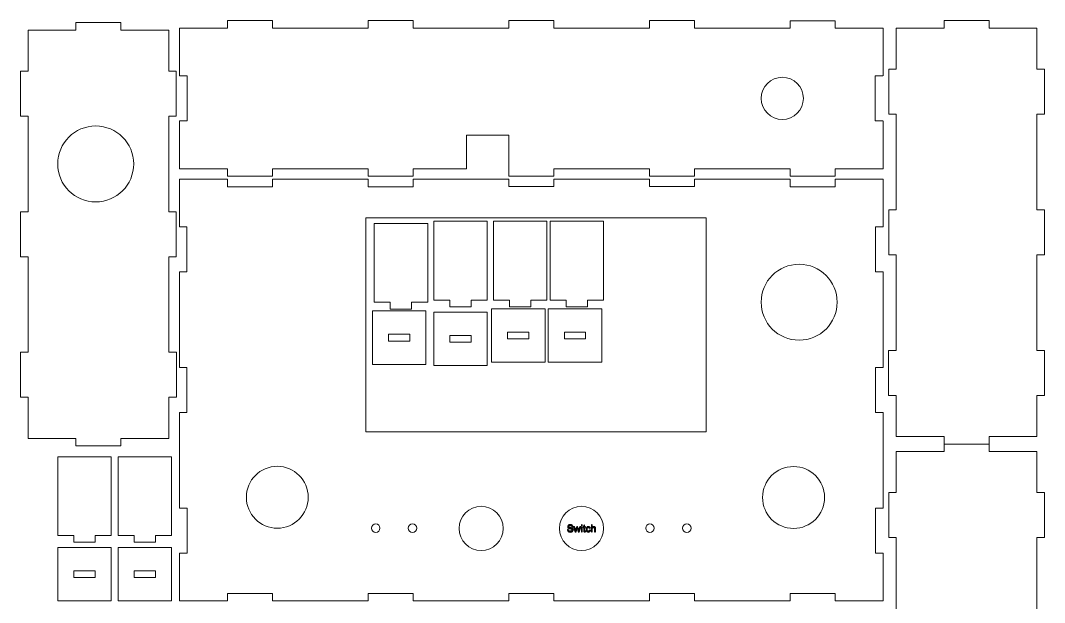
# Model space of a CAD drawing. Header units: millimetres. Extents: x -187 to 177, y 73 to 487.
# Drawn here: x -186.5 to 177.4, y 280.4 to 487.4 of the extents above; entities that cross this region are included whole.
import ezdxf

# ---------------------------------------------------------------- set-up
doc = ezdxf.new("R2010")
doc.units = ezdxf.units.MM
doc.header["$MEASUREMENT"] = 0
doc.layers.add('Layer 1', color=7, linetype='Continuous')

msp = doc.modelspace()

# ---------------------------------------------------------------- linework, layer by layer
at = {"layer": 'Layer 1', "color": 250, "lineweight": 18}
for points in [[(-63.8438, 341.1728), (57.1562, 341.1728), (57.1562, 417.1728), (-63.8438, 417.1728), (-63.8438, 341.1728)], [(-61.4601, 365.1042), (-42.4601, 365.1042), (-42.4601, 384.1042), (-61.4601, 384.1042), (-61.4601, 365.1042)], [(-39.6523, 364.7042), (-20.6523, 364.7042), (-20.6523, 383.7042), (-39.6523, 383.7042), (-39.6523, 364.7042)], [(-19.1102, 365.9042), (-0.1102, 365.9042), (-0.1102, 384.9042), (-19.1102, 384.9042), (-19.1102, 365.9042)], [(1.0471, 365.9042), (20.0471, 365.9042), (20.0471, 384.9042), (1.0471, 384.9042), (1.0471, 365.9042)], [(-55.7437, 373.4042), (-48.1767, 373.4042), (-48.1767, 375.8042), (-55.7437, 375.8042), (-55.7437, 373.4042)], [(-33.9359, 373.0042), (-26.3689, 373.0042), (-26.3689, 375.4042), (-33.9359, 375.4042), (-33.9359, 373.0042)], [(-13.3938, 374.2042), (-5.8268, 374.2042), (-5.8268, 376.6042), (-13.3938, 376.6042), (-13.3938, 374.2042)], [(6.7635, 374.2042), (14.3305, 374.2042), (14.3305, 376.6042), (6.7635, 376.6042), (6.7635, 374.2042)], [(-173.3013, 280.9954), (-154.3013, 280.9954), (-154.3013, 299.9954), (-173.3013, 299.9954), (-173.3013, 280.9954)], [(-151.8173, 280.9954), (-132.8173, 280.9954), (-132.8173, 299.9954), (-151.8173, 299.9954), (-151.8173, 280.9954)], [(-167.5849, 289.2954), (-160.0179, 289.2954), (-160.0179, 291.6954), (-167.5849, 291.6954), (-167.5849, 289.2954)], [(-146.1009, 289.2954), (-138.5339, 289.2954), (-138.5339, 291.6954), (-146.1009, 291.6954), (-146.1009, 289.2954)]]:
    msp.add_lwpolyline(points, close=True, dxfattribs=at)
for centre, major_axis, ratio in [((84.2084, 459.7054), (0, 7.5), 1), ((-159.8013, 436.3956), (0, 13.5), 1), ((90.2084, 387.2273), (0, 13.5), 1), ((-95.2603, 317.874), (11, 0), 0.99999091), ((88.2183, 317.7891), (11, 0), 0.99999091), ((-22.7992, 306.8053), (0, 7.85), 1), ((12.851, 306.8053), (0, 7.85), 1), ((-60.2688, 306.874), (0, 1.5), 1), ((-47.2196, 306.874), (0, 1.5), 1), ((37.1934, 306.8745), (0, 1.5), 1), ((50.3007, 306.8745), (0, 1.5), 1)]:
    msp.add_ellipse(centre, major_axis=major_axis, ratio=ratio, dxfattribs=at)
for points, knots in [([(-150.8349, 484.0054), (-150.8349, 484.0054), (-150.8349, 486.7054), (-150.8349, 486.7054), (-150.8349, 486.7054), (-150.8349, 486.7054), (-166.8349, 486.7054), (-166.8349, 486.7054), (-166.8349, 486.7054), (-166.8349, 486.7054), (-166.8349, 484.0054), (-166.8349, 484.0054)], [0, 0, 0, 0, 0.25, 0.25, 0.25, 0.25, 0.5, 0.5, 0.5, 0.5, 1, 1, 1, 1]), ([(-112.9894, 484.7054), (-112.9894, 484.7054), (-129.984, 484.7054), (-129.984, 484.7054), (-129.984, 484.7054), (-129.984, 484.7054), (-129.984, 467.7054), (-129.984, 467.7054)], [0, 0, 0, 0, 0.33333333, 0.33333333, 0.33333333, 0.33333333, 1, 1, 1, 1]), ([(-112.9894, 484.7054), (-112.9894, 484.7054), (-112.9894, 487.4054), (-112.9894, 487.4054), (-112.9894, 487.4054), (-112.9894, 487.4054), (-96.9894, 487.4054), (-96.9894, 487.4054), (-96.9894, 487.4054), (-96.9894, 487.4054), (-96.9894, 484.7054), (-96.9894, 484.7054)], [0, 0, 0, 0, 0.25, 0.25, 0.25, 0.25, 0.5, 0.5, 0.5, 0.5, 1, 1, 1, 1]), ([(-62.9867, 484.7054), (-62.9867, 484.7054), (-62.9867, 487.4054), (-62.9867, 487.4054), (-62.9867, 487.4054), (-62.9867, 487.4054), (-46.9867, 487.4054), (-46.9867, 487.4054), (-46.9867, 487.4054), (-46.9867, 487.4054), (-46.9867, 484.7054), (-46.9867, 484.7054)], [0, 0, 0, 0, 0.25, 0.25, 0.25, 0.25, 0.5, 0.5, 0.5, 0.5, 1, 1, 1, 1]), ([(-12.984, 484.7054), (-12.984, 484.7054), (-12.984, 487.3376), (-12.984, 487.3376), (-12.984, 487.3376), (-12.984, 487.3376), (3.016, 487.3376), (3.016, 487.3376), (3.016, 487.3376), (3.016, 487.3376), (3.016, 484.7054), (3.016, 484.7054)], [0, 0, 0, 0, 0.25, 0.25, 0.25, 0.25, 0.5, 0.5, 0.5, 0.5, 1, 1, 1, 1]), ([(37.0187, 484.7054), (37.0187, 484.7054), (37.0187, 487.3707), (37.0187, 487.3707), (37.0187, 487.3707), (37.0187, 487.3707), (53.0187, 487.3707), (53.0187, 487.3707), (53.0187, 487.3707), (53.0187, 487.3707), (53.0187, 484.7054), (53.0187, 484.7054)], [0, 0, 0, 0, 0.25, 0.25, 0.25, 0.25, 0.5, 0.5, 0.5, 0.5, 1, 1, 1, 1]), ([(87.0322, 484.7054), (87.0322, 484.7054), (87.0322, 487.3054), (87.0322, 487.3054), (87.0322, 487.3054), (87.0322, 487.3054), (103.0322, 487.3054), (103.0322, 487.3054), (103.0322, 487.3054), (103.0322, 487.3054), (103.0322, 484.7054), (103.0322, 484.7054)], [0, 0, 0, 0, 0.25, 0.25, 0.25, 0.25, 0.5, 0.5, 0.5, 0.5, 1, 1, 1, 1]), ([(120.016, 467.7053), (120.016, 467.7053), (120.016, 484.7054), (120.016, 484.7054), (120.016, 484.7054), (120.016, 484.7054), (103.0322, 484.7054), (103.0322, 484.7054)], [0, 0, 0, 0, 0.33333333, 0.33333333, 0.33333333, 0.33333333, 1, 1, 1, 1]), ([(124.716, 470.1078), (124.716, 470.1078), (124.716, 484.7054), (124.716, 484.7054), (124.716, 484.7054), (124.716, 484.7054), (141.716, 484.7054), (141.716, 484.7054)], [0, 0, 0, 0, 0.33333333, 0.33333333, 0.33333333, 0.33333333, 1, 1, 1, 1]), ([(157.716, 484.7054), (157.716, 484.7054), (157.716, 487.4054), (157.716, 487.4054), (157.716, 487.4054), (157.716, 487.4054), (141.716, 487.4054), (141.716, 487.4054), (141.716, 487.4054), (141.716, 487.4054), (141.716, 484.7054), (141.716, 484.7054)], [0, 0, 0, 0, 0.25, 0.25, 0.25, 0.25, 0.5, 0.5, 0.5, 0.5, 1, 1, 1, 1]), ([(157.716, 484.7054), (157.716, 484.7054), (174.716, 484.7054), (174.716, 484.7054), (174.716, 484.7054), (174.716, 484.7054), (174.716, 470.1078), (174.716, 470.1078)], [0, 0, 0, 0, 0.33333333, 0.33333333, 0.33333333, 0.33333333, 1, 1, 1, 1]), ([(-183.8349, 469.4078), (-183.8349, 469.4078), (-183.8349, 484.0054), (-183.8349, 484.0054), (-183.8349, 484.0054), (-183.8349, 484.0054), (-166.8349, 484.0054), (-166.8349, 484.0054)], [0, 0, 0, 0, 0.33333333, 0.33333333, 0.33333333, 0.33333333, 1, 1, 1, 1]), ([(-150.8349, 484.0054), (-150.8349, 484.0054), (-133.8349, 484.0054), (-133.8349, 484.0054), (-133.8349, 484.0054), (-133.8349, 484.0054), (-133.8349, 469.4078), (-133.8349, 469.4078)], [0, 0, 0, 0, 0.33333333, 0.33333333, 0.33333333, 0.33333333, 1, 1, 1, 1]), ([(124.716, 470.1078), (124.716, 470.1078), (122.0813, 470.1078), (122.0813, 470.1078), (122.0813, 470.1078), (122.0813, 470.1078), (122.0813, 454.1078), (122.0813, 454.1078), (122.0813, 454.1078), (122.0813, 454.1078), (124.716, 454.1078), (124.716, 454.1078)], [0, 0, 0, 0, 0.25, 0.25, 0.25, 0.25, 0.5, 0.5, 0.5, 0.5, 1, 1, 1, 1]), ([(174.716, 470.1078), (174.716, 470.1078), (177.3507, 470.1078), (177.3507, 470.1078), (177.3507, 470.1078), (177.3507, 470.1078), (177.3507, 454.1078), (177.3507, 454.1078), (177.3507, 454.1078), (177.3507, 454.1078), (174.716, 454.1078), (174.716, 454.1078)], [0, 0, 0, 0, 0.25, 0.25, 0.25, 0.25, 0.5, 0.5, 0.5, 0.5, 1, 1, 1, 1]), ([(-183.8349, 469.4078), (-183.8349, 469.4078), (-186.4696, 469.4078), (-186.4696, 469.4078), (-186.4696, 469.4078), (-186.4696, 469.4078), (-186.4696, 453.4078), (-186.4696, 453.4078), (-186.4696, 453.4078), (-186.4696, 453.4078), (-183.8349, 453.4078), (-183.8349, 453.4078)], [0, 0, 0, 0, 0.25, 0.25, 0.25, 0.25, 0.5, 0.5, 0.5, 0.5, 1, 1, 1, 1]), ([(-133.8349, 469.4078), (-133.8349, 469.4078), (-131.2002, 469.4078), (-131.2002, 469.4078), (-131.2002, 469.4078), (-131.2002, 469.4078), (-131.2002, 453.4078), (-131.2002, 453.4078), (-131.2002, 453.4078), (-131.2002, 453.4078), (-133.8349, 453.4078), (-133.8349, 453.4078)], [0, 0, 0, 0, 0.25, 0.25, 0.25, 0.25, 0.5, 0.5, 0.5, 0.5, 1, 1, 1, 1]), ([(-130.0349, 451.7415), (-130.0349, 451.7415), (-127.3349, 451.7415), (-127.3349, 451.7415), (-127.3349, 451.7415), (-127.3349, 451.7415), (-127.3349, 467.7415), (-127.3349, 467.7415), (-127.3349, 467.7415), (-127.3349, 467.7415), (-130.0349, 467.7415), (-130.0349, 467.7415)], [0, 0, 0, 0, 0.25, 0.25, 0.25, 0.25, 0.5, 0.5, 0.5, 0.5, 1, 1, 1, 1]), ([(119.9045, 467.7053), (119.9045, 467.7053), (117.2045, 467.7053), (117.2045, 467.7053), (117.2045, 467.7053), (117.2045, 467.7053), (117.2045, 451.7053), (117.2045, 451.7053), (117.2045, 451.7053), (117.2045, 451.7053), (119.9045, 451.7053), (119.9045, 451.7053)], [0, 0, 0, 0, 0.25, 0.25, 0.25, 0.25, 0.5, 0.5, 0.5, 0.5, 1, 1, 1, 1]), ([(-129.984, 451.7054), (-129.984, 451.7054), (-129.984, 434.7054), (-129.984, 434.7054), (-129.984, 434.7054), (-129.984, 434.7054), (-112.9894, 434.7054), (-112.9894, 434.7054)], [0, 0, 0, 0, 0.33333333, 0.33333333, 0.33333333, 0.33333333, 1, 1, 1, 1]), ([(103.0322, 434.7054), (103.0322, 434.7054), (120.016, 434.7054), (120.016, 434.7054), (120.016, 434.7054), (120.016, 434.7054), (120.016, 451.7053), (120.016, 451.7053)], [0, 0, 0, 0, 0.33333333, 0.33333333, 0.33333333, 0.33333333, 1, 1, 1, 1]), ([(-27.9774, 434.7054), (-27.9774, 434.7054), (-27.9774, 446.6506), (-27.9774, 446.6506), (-27.9774, 446.6506), (-27.9774, 446.6506), (-12.9774, 446.6506), (-12.9774, 446.6506), (-12.9774, 446.6506), (-12.9774, 446.6506), (-12.984, 434.6506), (-12.984, 434.6506)], [0, 0, 0, 0, 0.25, 0.25, 0.25, 0.25, 0.5, 0.5, 0.5, 0.5, 1, 1, 1, 1]), ([(-96.9894, 434.7054), (-96.9894, 434.7054), (-96.9894, 432.0054), (-96.9894, 432.0054), (-96.9894, 432.0054), (-96.9894, 432.0054), (-112.9894, 432.0054), (-112.9894, 432.0054), (-112.9894, 432.0054), (-112.9894, 432.0054), (-112.9894, 434.7054), (-112.9894, 434.7054)], [0, 0, 0, 0, 0.25, 0.25, 0.25, 0.25, 0.5, 0.5, 0.5, 0.5, 1, 1, 1, 1]), ([(-46.9867, 434.7054), (-46.9867, 434.7054), (-46.9867, 432.0054), (-46.9867, 432.0054), (-46.9867, 432.0054), (-46.9867, 432.0054), (-62.9867, 432.0054), (-62.9867, 432.0054), (-62.9867, 432.0054), (-62.9867, 432.0054), (-62.9867, 434.7054), (-62.9867, 434.7054)], [0, 0, 0, 0, 0.25, 0.25, 0.25, 0.25, 0.5, 0.5, 0.5, 0.5, 1, 1, 1, 1]), ([(3.016, 434.7054), (3.016, 434.7054), (3.016, 432.0707), (3.016, 432.0707), (3.016, 432.0707), (3.016, 432.0707), (-12.984, 432.0707), (-12.984, 432.0707), (-12.984, 432.0707), (-12.984, 432.0707), (-12.984, 434.7054), (-12.984, 434.7054)], [0, 0, 0, 0, 0.25, 0.25, 0.25, 0.25, 0.5, 0.5, 0.5, 0.5, 1, 1, 1, 1]), ([(53.0187, 434.7054), (53.0187, 434.7054), (53.0187, 432.0707), (53.0187, 432.0707), (53.0187, 432.0707), (53.0187, 432.0707), (37.0187, 432.0707), (37.0187, 432.0707), (37.0187, 432.0707), (37.0187, 432.0707), (37.0187, 434.7054), (37.0187, 434.7054)], [0, 0, 0, 0, 0.25, 0.25, 0.25, 0.25, 0.5, 0.5, 0.5, 0.5, 1, 1, 1, 1]), ([(103.0322, 434.7054), (103.0322, 434.7054), (103.0322, 432.0054), (103.0322, 432.0054), (103.0322, 432.0054), (103.0322, 432.0054), (87.0322, 432.0054), (87.0322, 432.0054), (87.0322, 432.0054), (87.0322, 432.0054), (87.0322, 434.7054), (87.0322, 434.7054)], [0, 0, 0, 0, 0.25, 0.25, 0.25, 0.25, 0.5, 0.5, 0.5, 0.5, 1, 1, 1, 1]), ([(-129.984, 413.9981), (-129.984, 413.9981), (-129.984, 430.9954), (-129.984, 430.9954), (-129.984, 430.9954), (-129.984, 430.9954), (-112.9894, 430.9954), (-112.9894, 430.9954)], [0, 0, 0, 0, 0.33333333, 0.33333333, 0.33333333, 0.33333333, 1, 1, 1, 1]), ([(-96.9894, 430.9954), (-96.9894, 430.9954), (-96.9894, 428.2954), (-96.9894, 428.2954), (-96.9894, 428.2954), (-96.9894, 428.2954), (-112.9894, 428.2954), (-112.9894, 428.2954), (-112.9894, 428.2954), (-112.9894, 428.2954), (-112.9894, 430.9954), (-112.9894, 430.9954)], [0, 0, 0, 0, 0.25, 0.25, 0.25, 0.25, 0.5, 0.5, 0.5, 0.5, 1, 1, 1, 1]), ([(-46.9867, 430.9954), (-46.9867, 430.9954), (-46.9867, 428.2954), (-46.9867, 428.2954), (-46.9867, 428.2954), (-46.9867, 428.2954), (-62.9867, 428.2954), (-62.9867, 428.2954), (-62.9867, 428.2954), (-62.9867, 428.2954), (-62.9867, 430.9954), (-62.9867, 430.9954)], [0, 0, 0, 0, 0.25, 0.25, 0.25, 0.25, 0.5, 0.5, 0.5, 0.5, 1, 1, 1, 1]), ([(3.016, 430.9954), (3.016, 430.9954), (3.016, 428.3607), (3.016, 428.3607), (3.016, 428.3607), (3.016, 428.3607), (-12.984, 428.3607), (-12.984, 428.3607), (-12.984, 428.3607), (-12.984, 428.3607), (-12.984, 430.9954), (-12.984, 430.9954)], [0, 0, 0, 0, 0.25, 0.25, 0.25, 0.25, 0.5, 0.5, 0.5, 0.5, 1, 1, 1, 1]), ([(53.0187, 430.9954), (53.0187, 430.9954), (53.0187, 428.3607), (53.0187, 428.3607), (53.0187, 428.3607), (53.0187, 428.3607), (37.0187, 428.3607), (37.0187, 428.3607), (37.0187, 428.3607), (37.0187, 428.3607), (37.0187, 430.9954), (37.0187, 430.9954)], [0, 0, 0, 0, 0.25, 0.25, 0.25, 0.25, 0.5, 0.5, 0.5, 0.5, 1, 1, 1, 1]), ([(103.0322, 430.9954), (103.0322, 430.9954), (103.0322, 428.2954), (103.0322, 428.2954), (103.0322, 428.2954), (103.0322, 428.2954), (87.0322, 428.2954), (87.0322, 428.2954), (87.0322, 428.2954), (87.0322, 428.2954), (87.0322, 430.9954), (87.0322, 430.9954)], [0, 0, 0, 0, 0.25, 0.25, 0.25, 0.25, 0.5, 0.5, 0.5, 0.5, 1, 1, 1, 1]), ([(103.0268, 430.9954), (103.0268, 430.9954), (120.016, 430.9954), (120.016, 430.9954), (120.016, 430.9954), (120.016, 430.9954), (120.016, 413.9981), (120.016, 413.9981)], [0, 0, 0, 0, 0.33333333, 0.33333333, 0.33333333, 0.33333333, 1, 1, 1, 1]), ([(-183.8349, 419.4051), (-183.8349, 419.4051), (-186.4696, 419.4051), (-186.4696, 419.4051), (-186.4696, 419.4051), (-186.4696, 419.4051), (-186.4696, 403.4051), (-186.4696, 403.4051), (-186.4696, 403.4051), (-186.4696, 403.4051), (-183.8349, 403.4051), (-183.8349, 403.4051)], [0, 0, 0, 0, 0.25, 0.25, 0.25, 0.25, 0.5, 0.5, 0.5, 0.5, 1, 1, 1, 1]), ([(-133.8349, 419.4051), (-133.8349, 419.4051), (-131.2002, 419.4051), (-131.2002, 419.4051), (-131.2002, 419.4051), (-131.2002, 419.4051), (-131.2002, 403.4051), (-131.2002, 403.4051), (-131.2002, 403.4051), (-131.2002, 403.4051), (-133.8349, 403.4051), (-133.8349, 403.4051)], [0, 0, 0, 0, 0.25, 0.25, 0.25, 0.25, 0.5, 0.5, 0.5, 0.5, 1, 1, 1, 1]), ([(124.716, 420.1051), (124.716, 420.1051), (122.0813, 420.1051), (122.0813, 420.1051), (122.0813, 420.1051), (122.0813, 420.1051), (122.0813, 404.1051), (122.0813, 404.1051), (122.0813, 404.1051), (122.0813, 404.1051), (124.716, 404.1051), (124.716, 404.1051)], [0, 0, 0, 0, 0.25, 0.25, 0.25, 0.25, 0.5, 0.5, 0.5, 0.5, 1, 1, 1, 1]), ([(174.716, 420.1051), (174.716, 420.1051), (177.3507, 420.1051), (177.3507, 420.1051), (177.3507, 420.1051), (177.3507, 420.1051), (177.3507, 404.1051), (177.3507, 404.1051), (177.3507, 404.1051), (177.3507, 404.1051), (174.716, 404.1051), (174.716, 404.1051)], [0, 0, 0, 0, 0.25, 0.25, 0.25, 0.25, 0.5, 0.5, 0.5, 0.5, 1, 1, 1, 1]), ([(-55.0898, 387.1871), (-55.0898, 387.1871), (-60.8062, 387.1871), (-60.8062, 387.1871), (-60.8062, 387.1871), (-60.8062, 387.1871), (-60.8062, 415.1871), (-60.8062, 415.1871), (-60.8062, 415.1871), (-60.8062, 415.1871), (-41.8062, 415.1871), (-41.8062, 415.1871), (-41.8062, 415.1871), (-41.8062, 415.1871), (-41.8062, 387.1871), (-41.8062, 387.1871), (-41.8062, 387.1871), (-41.8062, 387.1871), (-47.5227, 387.1871), (-47.5227, 387.1871)], [0, 0, 0, 0, 0.16666667, 0.16666667, 0.16666667, 0.16666667, 0.33333333, 0.33333333, 0.33333333, 0.33333333, 0.5, 0.5, 0.5, 0.5, 0.66666667, 0.66666667, 0.66666667, 0.66666667, 1, 1, 1, 1]), ([(-33.9359, 387.9871), (-33.9359, 387.9871), (-39.6523, 387.9871), (-39.6523, 387.9871), (-39.6523, 387.9871), (-39.6523, 387.9871), (-39.6523, 415.9871), (-39.6523, 415.9871), (-39.6523, 415.9871), (-39.6523, 415.9871), (-20.6523, 415.9871), (-20.6523, 415.9871), (-20.6523, 415.9871), (-20.6523, 415.9871), (-20.6523, 387.9871), (-20.6523, 387.9871), (-20.6523, 387.9871), (-20.6523, 387.9871), (-26.3688, 387.9871), (-26.3688, 387.9871)], [0, 0, 0, 0, 0.16666667, 0.16666667, 0.16666667, 0.16666667, 0.33333333, 0.33333333, 0.33333333, 0.33333333, 0.5, 0.5, 0.5, 0.5, 0.66666667, 0.66666667, 0.66666667, 0.66666667, 1, 1, 1, 1]), ([(-12.7399, 387.9871), (-12.7399, 387.9871), (-18.4563, 387.9871), (-18.4563, 387.9871), (-18.4563, 387.9871), (-18.4563, 387.9871), (-18.4563, 415.9871), (-18.4563, 415.9871), (-18.4563, 415.9871), (-18.4563, 415.9871), (0.5437, 415.9871), (0.5437, 415.9871), (0.5437, 415.9871), (0.5437, 415.9871), (0.5437, 387.9871), (0.5437, 387.9871), (0.5437, 387.9871), (0.5437, 387.9871), (-5.1728, 387.9871), (-5.1728, 387.9871)], [0, 0, 0, 0, 0.16666667, 0.16666667, 0.16666667, 0.16666667, 0.33333333, 0.33333333, 0.33333333, 0.33333333, 0.5, 0.5, 0.5, 0.5, 0.66666667, 0.66666667, 0.66666667, 0.66666667, 1, 1, 1, 1]), ([(7.4174, 387.9871), (7.4174, 387.9871), (1.701, 387.9871), (1.701, 387.9871), (1.701, 387.9871), (1.701, 387.9871), (1.701, 415.9871), (1.701, 415.9871), (1.701, 415.9871), (1.701, 415.9871), (20.701, 415.9871), (20.701, 415.9871), (20.701, 415.9871), (20.701, 415.9871), (20.701, 387.9871), (20.701, 387.9871), (20.701, 387.9871), (20.701, 387.9871), (14.9845, 387.9871), (14.9845, 387.9871)], [0, 0, 0, 0, 0.16666667, 0.16666667, 0.16666667, 0.16666667, 0.33333333, 0.33333333, 0.33333333, 0.33333333, 0.5, 0.5, 0.5, 0.5, 0.66666667, 0.66666667, 0.66666667, 0.66666667, 1, 1, 1, 1]), ([(-129.9961, 413.9981), (-129.9961, 413.9981), (-127.3614, 413.9981), (-127.3614, 413.9981), (-127.3614, 413.9981), (-127.3614, 413.9981), (-127.3614, 397.9981), (-127.3614, 397.9981), (-127.3614, 397.9981), (-127.3614, 397.9981), (-129.9961, 397.9981), (-129.9961, 397.9981)], [0, 0, 0, 0, 0.25, 0.25, 0.25, 0.25, 0.5, 0.5, 0.5, 0.5, 1, 1, 1, 1]), ([(120.016, 413.9981), (120.016, 413.9981), (117.3813, 413.9981), (117.3813, 413.9981), (117.3813, 413.9981), (117.3813, 413.9981), (117.3813, 397.9981), (117.3813, 397.9981), (117.3813, 397.9981), (117.3813, 397.9981), (120.016, 397.9981), (120.016, 397.9981)], [0, 0, 0, 0, 0.25, 0.25, 0.25, 0.25, 0.5, 0.5, 0.5, 0.5, 1, 1, 1, 1]), ([(-47.5227, 387.1871), (-47.5227, 387.1871), (-47.5227, 384.7871), (-47.5227, 384.7871), (-47.5227, 384.7871), (-47.5227, 384.7871), (-55.0898, 384.7871), (-55.0898, 384.7871), (-55.0898, 384.7871), (-55.0898, 384.7871), (-55.0898, 387.1871), (-55.0898, 387.1871)], [0, 0, 0, 0, 0.25, 0.25, 0.25, 0.25, 0.5, 0.5, 0.5, 0.5, 1, 1, 1, 1]), ([(-47.5227, 387.1871), (-47.5227, 387.1871), (-47.5227, 384.7871), (-47.5227, 384.7871), (-47.5227, 384.7871), (-47.5227, 384.7871), (-55.0898, 384.7871), (-55.0898, 384.7871), (-55.0898, 384.7871), (-55.0898, 384.7871), (-55.0898, 387.1871), (-55.0898, 387.1871)], [0, 0, 0, 0, 0.25, 0.25, 0.25, 0.25, 0.5, 0.5, 0.5, 0.5, 1, 1, 1, 1]), ([(-26.3688, 387.9871), (-26.3688, 387.9871), (-26.3688, 385.5871), (-26.3688, 385.5871), (-26.3688, 385.5871), (-26.3688, 385.5871), (-33.9359, 385.5871), (-33.9359, 385.5871), (-33.9359, 385.5871), (-33.9359, 385.5871), (-33.9359, 387.9871), (-33.9359, 387.9871)], [0, 0, 0, 0, 0.25, 0.25, 0.25, 0.25, 0.5, 0.5, 0.5, 0.5, 1, 1, 1, 1]), ([(-26.3688, 387.9871), (-26.3688, 387.9871), (-26.3688, 385.5871), (-26.3688, 385.5871), (-26.3688, 385.5871), (-26.3688, 385.5871), (-33.9359, 385.5871), (-33.9359, 385.5871), (-33.9359, 385.5871), (-33.9359, 385.5871), (-33.9359, 387.9871), (-33.9359, 387.9871)], [0, 0, 0, 0, 0.25, 0.25, 0.25, 0.25, 0.5, 0.5, 0.5, 0.5, 1, 1, 1, 1]), ([(-5.1728, 387.9871), (-5.1728, 387.9871), (-5.1728, 385.5871), (-5.1728, 385.5871), (-5.1728, 385.5871), (-5.1728, 385.5871), (-12.7399, 385.5871), (-12.7399, 385.5871), (-12.7399, 385.5871), (-12.7399, 385.5871), (-12.7399, 387.9871), (-12.7399, 387.9871)], [0, 0, 0, 0, 0.25, 0.25, 0.25, 0.25, 0.5, 0.5, 0.5, 0.5, 1, 1, 1, 1]), ([(-5.1728, 387.9871), (-5.1728, 387.9871), (-5.1728, 385.5871), (-5.1728, 385.5871), (-5.1728, 385.5871), (-5.1728, 385.5871), (-12.7399, 385.5871), (-12.7399, 385.5871), (-12.7399, 385.5871), (-12.7399, 385.5871), (-12.7399, 387.9871), (-12.7399, 387.9871)], [0, 0, 0, 0, 0.25, 0.25, 0.25, 0.25, 0.5, 0.5, 0.5, 0.5, 1, 1, 1, 1]), ([(14.9845, 387.9871), (14.9845, 387.9871), (14.9845, 385.5871), (14.9845, 385.5871), (14.9845, 385.5871), (14.9845, 385.5871), (7.4174, 385.5871), (7.4174, 385.5871), (7.4174, 385.5871), (7.4174, 385.5871), (7.4174, 387.9871), (7.4174, 387.9871)], [0, 0, 0, 0, 0.25, 0.25, 0.25, 0.25, 0.5, 0.5, 0.5, 0.5, 1, 1, 1, 1]), ([(14.9845, 387.9871), (14.9845, 387.9871), (14.9845, 385.5871), (14.9845, 385.5871), (14.9845, 385.5871), (14.9845, 385.5871), (7.4174, 385.5871), (7.4174, 385.5871), (7.4174, 385.5871), (7.4174, 385.5871), (7.4174, 387.9871), (7.4174, 387.9871)], [0, 0, 0, 0, 0.25, 0.25, 0.25, 0.25, 0.5, 0.5, 0.5, 0.5, 1, 1, 1, 1]), ([(-183.8349, 369.4024), (-183.8349, 369.4024), (-186.5349, 369.4024), (-186.5349, 369.4024), (-186.5349, 369.4024), (-186.5349, 369.4024), (-186.5349, 353.4024), (-186.5349, 353.4024), (-186.5349, 353.4024), (-186.5349, 353.4024), (-183.8349, 353.4024), (-183.8349, 353.4024)], [0, 0, 0, 0, 0.25, 0.25, 0.25, 0.25, 0.5, 0.5, 0.5, 0.5, 1, 1, 1, 1]), ([(-133.8349, 369.4024), (-133.8349, 369.4024), (-131.1349, 369.4024), (-131.1349, 369.4024), (-131.1349, 369.4024), (-131.1349, 369.4024), (-131.1349, 353.4024), (-131.1349, 353.4024), (-131.1349, 353.4024), (-131.1349, 353.4024), (-133.8349, 353.4024), (-133.8349, 353.4024)], [0, 0, 0, 0, 0.25, 0.25, 0.25, 0.25, 0.5, 0.5, 0.5, 0.5, 1, 1, 1, 1]), ([(124.716, 370.1024), (124.716, 370.1024), (122.016, 370.1024), (122.016, 370.1024), (122.016, 370.1024), (122.016, 370.1024), (122.016, 354.1024), (122.016, 354.1024), (122.016, 354.1024), (122.016, 354.1024), (124.716, 354.1024), (124.716, 354.1024)], [0, 0, 0, 0, 0.25, 0.25, 0.25, 0.25, 0.5, 0.5, 0.5, 0.5, 1, 1, 1, 1]), ([(174.716, 370.1024), (174.716, 370.1024), (177.416, 370.1024), (177.416, 370.1024), (177.416, 370.1024), (177.416, 370.1024), (177.416, 354.1024), (177.416, 354.1024), (177.416, 354.1024), (177.416, 354.1024), (174.716, 354.1024), (174.716, 354.1024)], [0, 0, 0, 0, 0.25, 0.25, 0.25, 0.25, 0.5, 0.5, 0.5, 0.5, 1, 1, 1, 1]), ([(-129.9961, 363.9954), (-129.9961, 363.9954), (-127.3614, 363.9954), (-127.3614, 363.9954), (-127.3614, 363.9954), (-127.3614, 363.9954), (-127.3614, 347.9954), (-127.3614, 347.9954), (-127.3614, 347.9954), (-127.3614, 347.9954), (-129.9961, 347.9954), (-129.9961, 347.9954)], [0, 0, 0, 0, 0.25, 0.25, 0.25, 0.25, 0.5, 0.5, 0.5, 0.5, 1, 1, 1, 1]), ([(120.016, 363.9954), (120.016, 363.9954), (117.3813, 363.9954), (117.3813, 363.9954), (117.3813, 363.9954), (117.3813, 363.9954), (117.3813, 347.9954), (117.3813, 347.9954), (117.3813, 347.9954), (117.3813, 347.9954), (120.016, 347.9954), (120.016, 347.9954)], [0, 0, 0, 0, 0.25, 0.25, 0.25, 0.25, 0.5, 0.5, 0.5, 0.5, 1, 1, 1, 1]), ([(-166.8349, 338.8051), (-166.8349, 338.8051), (-183.8349, 338.8051), (-183.8349, 338.8051), (-183.8349, 338.8051), (-183.8349, 338.8051), (-183.8349, 353.4024), (-183.8349, 353.4024)], [0, 0, 0, 0, 0.33333333, 0.33333333, 0.33333333, 0.33333333, 1, 1, 1, 1]), ([(-133.8349, 353.4024), (-133.8349, 353.4024), (-133.8349, 338.8051), (-133.8349, 338.8051), (-133.8349, 338.8051), (-133.8349, 338.8051), (-150.8349, 338.8051), (-150.8349, 338.8051)], [0, 0, 0, 0, 0.33333333, 0.33333333, 0.33333333, 0.33333333, 1, 1, 1, 1]), ([(141.716, 339.5051), (141.716, 339.5051), (124.716, 339.5051), (124.716, 339.5051), (124.716, 339.5051), (124.716, 339.5051), (124.716, 354.1024), (124.716, 354.1024)], [0, 0, 0, 0, 0.33333333, 0.33333333, 0.33333333, 0.33333333, 1, 1, 1, 1]), ([(174.716, 354.1024), (174.716, 354.1024), (174.716, 339.5051), (174.716, 339.5051), (174.716, 339.5051), (174.716, 339.5051), (157.716, 339.5051), (157.716, 339.5051)], [0, 0, 0, 0, 0.33333333, 0.33333333, 0.33333333, 0.33333333, 1, 1, 1, 1]), ([(-150.8349, 338.8051), (-150.8349, 338.8051), (-150.8349, 336.1051), (-150.8349, 336.1051), (-150.8349, 336.1051), (-150.8349, 336.1051), (-166.8349, 336.1051), (-166.8349, 336.1051), (-166.8349, 336.1051), (-166.8349, 336.1051), (-166.8349, 338.8051), (-166.8349, 338.8051)], [0, 0, 0, 0, 0.25, 0.25, 0.25, 0.25, 0.5, 0.5, 0.5, 0.5, 1, 1, 1, 1]), ([(157.716, 339.5051), (157.716, 339.5051), (157.716, 336.8051), (157.716, 336.8051), (157.716, 336.8051), (157.716, 336.8051), (141.716, 336.8051), (141.716, 336.8051), (141.716, 336.8051), (141.716, 336.8051), (141.716, 339.5051), (141.716, 339.5051)], [0, 0, 0, 0, 0.25, 0.25, 0.25, 0.25, 0.5, 0.5, 0.5, 0.5, 1, 1, 1, 1]), ([(157.716, 334.1051), (157.716, 334.1051), (157.716, 336.8051), (157.716, 336.8051), (157.716, 336.8051), (157.716, 336.8051), (141.716, 336.8051), (141.716, 336.8051), (141.716, 336.8051), (141.716, 336.8051), (141.716, 334.1051), (141.716, 334.1051)], [0, 0, 0, 0, 0.25, 0.25, 0.25, 0.25, 0.5, 0.5, 0.5, 0.5, 1, 1, 1, 1]), ([(-167.5849, 304.2783), (-167.5849, 304.2783), (-173.3013, 304.2783), (-173.3013, 304.2783), (-173.3013, 304.2783), (-173.3013, 304.2783), (-173.3013, 332.2783), (-173.3013, 332.2783), (-173.3013, 332.2783), (-173.3013, 332.2783), (-154.3013, 332.2783), (-154.3013, 332.2783), (-154.3013, 332.2783), (-154.3013, 332.2783), (-154.3013, 304.2783), (-154.3013, 304.2783), (-154.3013, 304.2783), (-154.3013, 304.2783), (-160.0178, 304.2783), (-160.0178, 304.2783)], [0, 0, 0, 0, 0.16666667, 0.16666667, 0.16666667, 0.16666667, 0.33333333, 0.33333333, 0.33333333, 0.33333333, 0.5, 0.5, 0.5, 0.5, 0.66666667, 0.66666667, 0.66666667, 0.66666667, 1, 1, 1, 1]), ([(-146.1009, 304.2783), (-146.1009, 304.2783), (-151.8173, 304.2783), (-151.8173, 304.2783), (-151.8173, 304.2783), (-151.8173, 304.2783), (-151.8173, 332.2783), (-151.8173, 332.2783), (-151.8173, 332.2783), (-151.8173, 332.2783), (-132.8173, 332.2783), (-132.8173, 332.2783), (-132.8173, 332.2783), (-132.8173, 332.2783), (-132.8173, 304.2783), (-132.8173, 304.2783), (-132.8173, 304.2783), (-132.8173, 304.2783), (-138.5338, 304.2783), (-138.5338, 304.2783)], [0, 0, 0, 0, 0.16666667, 0.16666667, 0.16666667, 0.16666667, 0.33333333, 0.33333333, 0.33333333, 0.33333333, 0.5, 0.5, 0.5, 0.5, 0.66666667, 0.66666667, 0.66666667, 0.66666667, 1, 1, 1, 1]), ([(124.716, 319.5075), (124.716, 319.5075), (124.716, 334.1051), (124.716, 334.1051), (124.716, 334.1051), (124.716, 334.1051), (141.716, 334.1051), (141.716, 334.1051)], [0, 0, 0, 0, 0.33333333, 0.33333333, 0.33333333, 0.33333333, 1, 1, 1, 1]), ([(157.716, 334.1051), (157.716, 334.1051), (174.716, 334.1051), (174.716, 334.1051), (174.716, 334.1051), (174.716, 334.1051), (174.716, 319.5075), (174.716, 319.5075)], [0, 0, 0, 0, 0.33333333, 0.33333333, 0.33333333, 0.33333333, 1, 1, 1, 1]), ([(124.716, 319.5075), (124.716, 319.5075), (122.0813, 319.5075), (122.0813, 319.5075), (122.0813, 319.5075), (122.0813, 319.5075), (122.0813, 303.5075), (122.0813, 303.5075), (122.0813, 303.5075), (122.0813, 303.5075), (124.716, 303.5075), (124.716, 303.5075)], [0, 0, 0, 0, 0.25, 0.25, 0.25, 0.25, 0.5, 0.5, 0.5, 0.5, 1, 1, 1, 1]), ([(174.716, 319.5075), (174.716, 319.5075), (177.3507, 319.5075), (177.3507, 319.5075), (177.3507, 319.5075), (177.3507, 319.5075), (177.3507, 303.5075), (177.3507, 303.5075), (177.3507, 303.5075), (177.3507, 303.5075), (174.716, 303.5075), (174.716, 303.5075)], [0, 0, 0, 0, 0.25, 0.25, 0.25, 0.25, 0.5, 0.5, 0.5, 0.5, 1, 1, 1, 1]), ([(-129.9961, 313.9927), (-129.9961, 313.9927), (-127.2961, 313.9927), (-127.2961, 313.9927), (-127.2961, 313.9927), (-127.2961, 313.9927), (-127.2961, 297.9927), (-127.2961, 297.9927), (-127.2961, 297.9927), (-127.2961, 297.9927), (-129.9961, 297.9927), (-129.9961, 297.9927)], [0, 0, 0, 0, 0.25, 0.25, 0.25, 0.25, 0.5, 0.5, 0.5, 0.5, 1, 1, 1, 1]), ([(120.016, 313.9927), (120.016, 313.9927), (117.316, 313.9927), (117.316, 313.9927), (117.316, 313.9927), (117.316, 313.9927), (117.316, 297.9927), (117.316, 297.9927), (117.316, 297.9927), (117.316, 297.9927), (120.016, 297.9927), (120.016, 297.9927)], [0, 0, 0, 0, 0.25, 0.25, 0.25, 0.25, 0.5, 0.5, 0.5, 0.5, 1, 1, 1, 1]), ([(-160.0178, 304.2783), (-160.0178, 304.2783), (-160.0178, 301.8783), (-160.0178, 301.8783), (-160.0178, 301.8783), (-160.0178, 301.8783), (-167.5849, 301.8783), (-167.5849, 301.8783), (-167.5849, 301.8783), (-167.5849, 301.8783), (-167.5849, 304.2783), (-167.5849, 304.2783)], [0, 0, 0, 0, 0.25, 0.25, 0.25, 0.25, 0.5, 0.5, 0.5, 0.5, 1, 1, 1, 1]), ([(-160.0178, 304.2783), (-160.0178, 304.2783), (-160.0178, 301.8783), (-160.0178, 301.8783), (-160.0178, 301.8783), (-160.0178, 301.8783), (-167.5849, 301.8783), (-167.5849, 301.8783), (-167.5849, 301.8783), (-167.5849, 301.8783), (-167.5849, 304.2783), (-167.5849, 304.2783)], [0, 0, 0, 0, 0.25, 0.25, 0.25, 0.25, 0.5, 0.5, 0.5, 0.5, 1, 1, 1, 1]), ([(-138.5338, 304.2783), (-138.5338, 304.2783), (-138.5338, 301.8783), (-138.5338, 301.8783), (-138.5338, 301.8783), (-138.5338, 301.8783), (-146.1009, 301.8783), (-146.1009, 301.8783), (-146.1009, 301.8783), (-146.1009, 301.8783), (-146.1009, 304.2783), (-146.1009, 304.2783)], [0, 0, 0, 0, 0.25, 0.25, 0.25, 0.25, 0.5, 0.5, 0.5, 0.5, 1, 1, 1, 1]), ([(-138.5338, 304.2783), (-138.5338, 304.2783), (-138.5338, 301.8783), (-138.5338, 301.8783), (-138.5338, 301.8783), (-138.5338, 301.8783), (-146.1009, 301.8783), (-146.1009, 301.8783), (-146.1009, 301.8783), (-146.1009, 301.8783), (-146.1009, 304.2783), (-146.1009, 304.2783)], [0, 0, 0, 0, 0.25, 0.25, 0.25, 0.25, 0.5, 0.5, 0.5, 0.5, 1, 1, 1, 1]), ([(-112.9948, 280.9954), (-112.9948, 280.9954), (-129.984, 280.9954), (-129.984, 280.9954), (-129.984, 280.9954), (-129.984, 280.9954), (-129.984, 297.9927), (-129.984, 297.9927)], [0, 0, 0, 0, 0.33333333, 0.33333333, 0.33333333, 0.33333333, 1, 1, 1, 1]), ([(120.016, 297.9927), (120.016, 297.9927), (120.016, 280.9954), (120.016, 280.9954), (120.016, 280.9954), (120.016, 280.9954), (103.0268, 280.9954), (103.0268, 280.9954)], [0, 0, 0, 0, 0.33333333, 0.33333333, 0.33333333, 0.33333333, 1, 1, 1, 1]), ([(-96.9948, 280.9954), (-96.9948, 280.9954), (-96.9948, 283.6954), (-96.9948, 283.6954), (-96.9948, 283.6954), (-96.9948, 283.6954), (-112.9948, 283.6954), (-112.9948, 283.6954), (-112.9948, 283.6954), (-112.9948, 283.6954), (-112.9948, 280.9954), (-112.9948, 280.9954)], [0, 0, 0, 0, 0.25, 0.25, 0.25, 0.25, 0.5, 0.5, 0.5, 0.5, 1, 1, 1, 1]), ([(-46.9921, 280.9954), (-46.9921, 280.9954), (-46.9921, 283.6954), (-46.9921, 283.6954), (-46.9921, 283.6954), (-46.9921, 283.6954), (-62.9921, 283.6954), (-62.9921, 283.6954), (-62.9921, 283.6954), (-62.9921, 283.6954), (-62.9921, 280.9954), (-62.9921, 280.9954)], [0, 0, 0, 0, 0.25, 0.25, 0.25, 0.25, 0.5, 0.5, 0.5, 0.5, 1, 1, 1, 1]), ([(3.0106, 280.9954), (3.0106, 280.9954), (3.0106, 283.6301), (3.0106, 283.6301), (3.0106, 283.6301), (3.0106, 283.6301), (-12.9894, 283.6301), (-12.9894, 283.6301), (-12.9894, 283.6301), (-12.9894, 283.6301), (-12.9894, 280.9954), (-12.9894, 280.9954)], [0, 0, 0, 0, 0.25, 0.25, 0.25, 0.25, 0.5, 0.5, 0.5, 0.5, 1, 1, 1, 1]), ([(53.0133, 280.9954), (53.0133, 280.9954), (53.0133, 283.6301), (53.0133, 283.6301), (53.0133, 283.6301), (53.0133, 283.6301), (37.0133, 283.6301), (37.0133, 283.6301), (37.0133, 283.6301), (37.0133, 283.6301), (37.0133, 280.9954), (37.0133, 280.9954)], [0, 0, 0, 0, 0.25, 0.25, 0.25, 0.25, 0.5, 0.5, 0.5, 0.5, 1, 1, 1, 1]), ([(103.0268, 280.9954), (103.0268, 280.9954), (103.0268, 283.6954), (103.0268, 283.6954), (103.0268, 283.6954), (103.0268, 283.6954), (87.0268, 283.6954), (87.0268, 283.6954), (87.0268, 283.6954), (87.0268, 283.6954), (87.0268, 280.9954), (87.0268, 280.9954)], [0, 0, 0, 0, 0.25, 0.25, 0.25, 0.25, 0.5, 0.5, 0.5, 0.5, 1, 1, 1, 1])]:
    msp.add_open_spline(points, degree=3, knots=knots, dxfattribs=at)
for points in [[(-62.9867, 484.7054), (-62.9867, 484.7054), (-96.9894, 484.7054), (-96.9894, 484.7054)], [(-12.984, 484.7054), (-12.984, 484.7054), (-46.9867, 484.7054), (-46.9867, 484.7054)], [(37.0187, 484.7054), (37.0187, 484.7054), (3.016, 484.7054), (3.016, 484.7054)], [(87.0322, 484.7054), (87.0322, 484.7054), (53.0187, 484.7054), (53.0187, 484.7054)], [(-183.8349, 419.4051), (-183.8349, 419.4051), (-183.8349, 453.4078), (-183.8349, 453.4078)], [(-133.8349, 453.4078), (-133.8349, 453.4078), (-133.8349, 419.4051), (-133.8349, 419.4051)], [(124.716, 420.1051), (124.716, 420.1051), (124.716, 454.1078), (124.716, 454.1078)], [(174.716, 454.1078), (174.716, 454.1078), (174.716, 420.1051), (174.716, 420.1051)], [(-96.9894, 434.7054), (-96.9894, 434.7054), (-62.9867, 434.7054), (-62.9867, 434.7054)], [(-46.9867, 434.7054), (-46.9867, 434.7054), (-27.9774, 434.7054), (-27.9774, 434.7054)], [(3.016, 434.7054), (3.016, 434.7054), (37.0187, 434.7054), (37.0187, 434.7054)], [(53.0187, 434.7054), (53.0187, 434.7054), (87.0322, 434.7054), (87.0322, 434.7054)], [(-96.9894, 430.9954), (-96.9894, 430.9954), (-62.9867, 430.9954), (-62.9867, 430.9954)], [(-46.9867, 430.9954), (-46.9867, 430.9954), (-12.984, 430.9954), (-12.984, 430.9954)], [(3.016, 430.9954), (3.016, 430.9954), (37.0187, 430.9954), (37.0187, 430.9954)], [(53.0187, 430.9954), (53.0187, 430.9954), (87.0322, 430.9954), (87.0322, 430.9954)], [(124.716, 370.1024), (124.716, 370.1024), (124.716, 404.1051), (124.716, 404.1051)], [(174.716, 404.1051), (174.716, 404.1051), (174.716, 370.1024), (174.716, 370.1024)], [(-183.8349, 369.4024), (-183.8349, 369.4024), (-183.8349, 403.4051), (-183.8349, 403.4051)], [(-133.8349, 403.4051), (-133.8349, 403.4051), (-133.8349, 369.4024), (-133.8349, 369.4024)], [(-129.984, 363.9954), (-129.984, 363.9954), (-129.984, 397.9981), (-129.984, 397.9981)], [(120.016, 397.9981), (120.016, 397.9981), (120.016, 363.9954), (120.016, 363.9954)], [(-129.984, 313.9927), (-129.984, 313.9927), (-129.984, 347.9954), (-129.984, 347.9954)], [(120.016, 347.9954), (120.016, 347.9954), (120.016, 313.9927), (120.016, 313.9927)], [(124.716, 269.5048), (124.716, 269.5048), (124.716, 303.5075), (124.716, 303.5075)], [(174.716, 303.5075), (174.716, 303.5075), (174.716, 269.5048), (174.716, 269.5048)], [(-62.9921, 280.9954), (-62.9921, 280.9954), (-96.9948, 280.9954), (-96.9948, 280.9954)], [(-12.9894, 280.9954), (-12.9894, 280.9954), (-46.9921, 280.9954), (-46.9921, 280.9954)], [(37.0133, 280.9954), (37.0133, 280.9954), (3.0106, 280.9954), (3.0106, 280.9954)], [(87.0268, 280.9954), (87.0268, 280.9954), (53.0133, 280.9954), (53.0133, 280.9954)]]:
    msp.add_open_spline(points, degree=3, dxfattribs=at)
at = {"layer": 'Layer 1', "color": 250}
for points, knots in [([(7.8589, 306.3538), (7.8589, 306.3538), (8.1729, 306.382), (8.1729, 306.382), (8.1729, 306.382), (8.1876, 306.255), (8.2222, 306.1509), (8.2769, 306.0692), (8.2769, 306.0692), (8.3316, 305.9881), (8.4163, 305.9222), (8.5309, 305.8717), (8.5309, 305.8717), (8.6456, 305.8217), (8.7749, 305.7964), (8.9184, 305.7964), (8.9184, 305.7964), (9.046, 305.7964), (9.1583, 305.8152), (9.2559, 305.8534), (9.2559, 305.8534), (9.3535, 305.8917), (9.4258, 305.944), (9.4734, 306.0104), (9.4734, 306.0104), (9.5211, 306.0769), (9.5452, 306.1492), (9.5452, 306.2268), (9.5452, 306.2268), (9.5452, 306.3056), (9.5222, 306.3744), (9.4764, 306.4338), (9.4764, 306.4338), (9.4305, 306.4926), (9.3547, 306.5419), (9.2488, 306.5825), (9.2488, 306.5825), (9.1812, 306.6084), (9.0313, 306.6495), (8.799, 306.7054), (8.799, 306.7054), (8.5668, 306.7613), (8.4045, 306.8136), (8.3116, 306.863), (8.3116, 306.863), (8.1911, 306.9265), (8.1017, 307.0053), (8.0429, 307.0987), (8.0429, 307.0987), (7.9835, 307.1922), (7.9541, 307.2975), (7.9541, 307.4133), (7.9541, 307.4133), (7.9541, 307.5415), (7.9906, 307.6608), (8.0629, 307.7714), (8.0629, 307.7714), (8.1352, 307.8825), (8.2405, 307.9666), (8.3798, 308.0242), (8.3798, 308.0242), (8.5186, 308.0818), (8.6732, 308.1106), (8.8431, 308.1106), (8.8431, 308.1106), (9.0301, 308.1106), (9.1953, 308.0807), (9.3382, 308.0201), (9.3382, 308.0201), (9.4811, 307.9601), (9.591, 307.8713), (9.6681, 307.7537), (9.6681, 307.7537), (9.7451, 307.6367), (9.7862, 307.5039), (9.7921, 307.3557), (9.7921, 307.3557), (9.7921, 307.3557), (9.4711, 307.331), (9.4711, 307.331), (9.4711, 307.331), (9.454, 307.4903), (9.3958, 307.6109), (9.2965, 307.692), (9.2965, 307.692), (9.1971, 307.7737), (9.0501, 307.8143), (8.8561, 307.8143), (8.8561, 307.8143), (8.6538, 307.8143), (8.5062, 307.7773), (8.4139, 307.7032), (8.4139, 307.7032), (8.3216, 307.6291), (8.2752, 307.5397), (8.2752, 307.4351), (8.2752, 307.4351), (8.2752, 307.3445), (8.3081, 307.2698), (8.3733, 307.211), (8.3733, 307.211), (8.438, 307.1528), (8.6056, 307.0923), (8.8772, 307.0311), (8.8772, 307.0311), (9.1489, 306.9694), (9.3353, 306.9159), (9.4364, 306.87), (9.4364, 306.87), (9.5828, 306.8024), (9.6916, 306.7172), (9.7615, 306.6131), (9.7615, 306.6131), (9.8315, 306.5096), (9.8662, 306.3902), (9.8662, 306.255), (9.8662, 306.255), (9.8662, 306.1204), (9.828, 305.9945), (9.751, 305.8758), (9.751, 305.8758), (9.6739, 305.757), (9.564, 305.6647), (9.4199, 305.5988), (9.4199, 305.5988), (9.2759, 305.533), (9.1142, 305.5001), (8.9337, 305.5001), (8.9337, 305.5001), (8.7056, 305.5001), (8.5145, 305.5336), (8.3604, 305.6), (8.3604, 305.6), (8.2058, 305.6665), (8.0852, 305.7664), (7.9976, 305.9005), (7.9976, 305.9005), (7.9094, 306.0339), (7.8636, 306.185), (7.8589, 306.3538)], [0, 0, 0, 0, 0.02777778, 0.02777778, 0.02777778, 0.02777778, 0.05555556, 0.05555556, 0.05555556, 0.05555556, 0.08333333, 0.08333333, 0.08333333, 0.08333333, 0.11111111, 0.11111111, 0.11111111, 0.11111111, 0.13888889, 0.13888889, 0.13888889, 0.13888889, 0.16666667, 0.16666667, 0.16666667, 0.16666667, 0.19444444, 0.19444444, 0.19444444, 0.19444444, 0.22222222, 0.22222222, 0.22222222, 0.22222222, 0.25, 0.25, 0.25, 0.25, 0.27777778, 0.27777778, 0.27777778, 0.27777778, 0.30555556, 0.30555556, 0.30555556, 0.30555556, 0.33333333, 0.33333333, 0.33333333, 0.33333333, 0.36111111, 0.36111111, 0.36111111, 0.36111111, 0.38888889, 0.38888889, 0.38888889, 0.38888889, 0.41666667, 0.41666667, 0.41666667, 0.41666667, 0.44444444, 0.44444444, 0.44444444, 0.44444444, 0.47222222, 0.47222222, 0.47222222, 0.47222222, 0.5, 0.5, 0.5, 0.5, 0.52777778, 0.52777778, 0.52777778, 0.52777778, 0.55555556, 0.55555556, 0.55555556, 0.55555556, 0.58333333, 0.58333333, 0.58333333, 0.58333333, 0.61111111, 0.61111111, 0.61111111, 0.61111111, 0.63888889, 0.63888889, 0.63888889, 0.63888889, 0.66666667, 0.66666667, 0.66666667, 0.66666667, 0.69444444, 0.69444444, 0.69444444, 0.69444444, 0.72222222, 0.72222222, 0.72222222, 0.72222222, 0.75, 0.75, 0.75, 0.75, 0.77777778, 0.77777778, 0.77777778, 0.77777778, 0.80555556, 0.80555556, 0.80555556, 0.80555556, 0.83333333, 0.83333333, 0.83333333, 0.83333333, 0.86111111, 0.86111111, 0.86111111, 0.86111111, 0.88888889, 0.88888889, 0.88888889, 0.88888889, 0.91666667, 0.91666667, 0.91666667, 0.91666667, 0.94444444, 0.94444444, 0.94444444, 0.94444444, 1, 1, 1, 1]), ([(10.6117, 305.5424), (10.6117, 305.5424), (10.0584, 307.3733), (10.0584, 307.3733), (10.0584, 307.3733), (10.0584, 307.3733), (10.383, 307.3733), (10.383, 307.3733), (10.383, 307.3733), (10.383, 307.3733), (10.6752, 306.3168), (10.6752, 306.3168), (10.6752, 306.3168), (10.6752, 306.3168), (10.7787, 305.9234), (10.7787, 305.9234), (10.7787, 305.9234), (10.7828, 305.9428), (10.8145, 306.0686), (10.8733, 306.3009), (10.8733, 306.3009), (10.8733, 306.3009), (11.1632, 307.3733), (11.1632, 307.3733), (11.1632, 307.3733), (11.1632, 307.3733), (11.4813, 307.3733), (11.4813, 307.3733), (11.4813, 307.3733), (11.4813, 307.3733), (11.7571, 306.3103), (11.7571, 306.3103), (11.7571, 306.3103), (11.7571, 306.3103), (11.847, 305.9616), (11.847, 305.9616), (11.847, 305.9616), (11.847, 305.9616), (11.9523, 306.315), (11.9523, 306.315), (11.9523, 306.315), (11.9523, 306.315), (12.2686, 307.3733), (12.2686, 307.3733), (12.2686, 307.3733), (12.2686, 307.3733), (12.5702, 307.3733), (12.5702, 307.3733), (12.5702, 307.3733), (12.5702, 307.3733), (11.9958, 305.5424), (11.9958, 305.5424), (11.9958, 305.5424), (11.9958, 305.5424), (11.6747, 305.5424), (11.6747, 305.5424), (11.6747, 305.5424), (11.6747, 305.5424), (11.3843, 306.6378), (11.3843, 306.6378), (11.3843, 306.6378), (11.3843, 306.6378), (11.3108, 306.9512), (11.3108, 306.9512), (11.3108, 306.9512), (11.3108, 306.9512), (10.9404, 305.5424), (10.9404, 305.5424), (10.9404, 305.5424), (10.9404, 305.5424), (10.6117, 305.5424), (10.6117, 305.5424)], [0, 0, 0, 0, 0.05263158, 0.05263158, 0.05263158, 0.05263158, 0.10526316, 0.10526316, 0.10526316, 0.10526316, 0.15789474, 0.15789474, 0.15789474, 0.15789474, 0.21052632, 0.21052632, 0.21052632, 0.21052632, 0.26315789, 0.26315789, 0.26315789, 0.26315789, 0.31578947, 0.31578947, 0.31578947, 0.31578947, 0.36842105, 0.36842105, 0.36842105, 0.36842105, 0.42105263, 0.42105263, 0.42105263, 0.42105263, 0.47368421, 0.47368421, 0.47368421, 0.47368421, 0.52631579, 0.52631579, 0.52631579, 0.52631579, 0.57894737, 0.57894737, 0.57894737, 0.57894737, 0.63157895, 0.63157895, 0.63157895, 0.63157895, 0.68421053, 0.68421053, 0.68421053, 0.68421053, 0.73684211, 0.73684211, 0.73684211, 0.73684211, 0.78947368, 0.78947368, 0.78947368, 0.78947368, 0.84210526, 0.84210526, 0.84210526, 0.84210526, 0.89473684, 0.89473684, 0.89473684, 0.89473684, 1, 1, 1, 1]), ([(12.8301, 307.7155), (12.8301, 307.7155), (12.8301, 308.0683), (12.8301, 308.0683), (12.8301, 308.0683), (12.8301, 308.0683), (13.1406, 308.0683), (13.1406, 308.0683), (13.1406, 308.0683), (13.1406, 308.0683), (13.1406, 307.7155), (13.1406, 307.7155), (13.1406, 307.7155), (13.1406, 307.7155), (12.8301, 307.7155), (12.8301, 307.7155)], [0, 0, 0, 0, 0.2, 0.2, 0.2, 0.2, 0.4, 0.4, 0.4, 0.4, 0.6, 0.6, 0.6, 0.6, 1, 1, 1, 1]), ([(12.8301, 305.5424), (12.8301, 305.5424), (12.8301, 307.3733), (12.8301, 307.3733), (12.8301, 307.3733), (12.8301, 307.3733), (13.1406, 307.3733), (13.1406, 307.3733), (13.1406, 307.3733), (13.1406, 307.3733), (13.1406, 305.5424), (13.1406, 305.5424), (13.1406, 305.5424), (13.1406, 305.5424), (12.8301, 305.5424), (12.8301, 305.5424)], [0, 0, 0, 0, 0.2, 0.2, 0.2, 0.2, 0.4, 0.4, 0.4, 0.4, 0.6, 0.6, 0.6, 0.6, 1, 1, 1, 1]), ([(14.2877, 305.8193), (14.2877, 305.8193), (14.3301, 305.5453), (14.3301, 305.5453), (14.3301, 305.5453), (14.2431, 305.5271), (14.1649, 305.5177), (14.0967, 305.5177), (14.0967, 305.5177), (13.9844, 305.5177), (13.8973, 305.5353), (13.835, 305.5712), (13.835, 305.5712), (13.7733, 305.6071), (13.7298, 305.6535), (13.7045, 305.7117), (13.7045, 305.7117), (13.6792, 305.7699), (13.6669, 305.8922), (13.6669, 306.0786), (13.6669, 306.0786), (13.6669, 306.0786), (13.6669, 307.1334), (13.6669, 307.1334), (13.6669, 307.1334), (13.6669, 307.1334), (13.4375, 307.1334), (13.4375, 307.1334), (13.4375, 307.1334), (13.4375, 307.1334), (13.4375, 307.3733), (13.4375, 307.3733), (13.4375, 307.3733), (13.4375, 307.3733), (13.6669, 307.3733), (13.6669, 307.3733), (13.6669, 307.3733), (13.6669, 307.3733), (13.6669, 307.8261), (13.6669, 307.8261), (13.6669, 307.8261), (13.6669, 307.8261), (13.9773, 308.0124), (13.9773, 308.0124), (13.9773, 308.0124), (13.9773, 308.0124), (13.9773, 307.3733), (13.9773, 307.3733), (13.9773, 307.3733), (13.9773, 307.3733), (14.2877, 307.3733), (14.2877, 307.3733), (14.2877, 307.3733), (14.2877, 307.3733), (14.2877, 307.1334), (14.2877, 307.1334), (14.2877, 307.1334), (14.2877, 307.1334), (13.9773, 307.1334), (13.9773, 307.1334), (13.9773, 307.1334), (13.9773, 307.1334), (13.9773, 306.061), (13.9773, 306.061), (13.9773, 306.061), (13.9773, 305.9722), (13.9826, 305.9152), (13.9938, 305.8899), (13.9938, 305.8899), (14.0043, 305.8646), (14.022, 305.8446), (14.0467, 305.8293), (14.0467, 305.8293), (14.0714, 305.8146), (14.1067, 305.807), (14.1525, 305.807), (14.1525, 305.807), (14.1866, 305.807), (14.2319, 305.8111), (14.2877, 305.8193)], [0, 0, 0, 0, 0.04761905, 0.04761905, 0.04761905, 0.04761905, 0.0952381, 0.0952381, 0.0952381, 0.0952381, 0.14285714, 0.14285714, 0.14285714, 0.14285714, 0.19047619, 0.19047619, 0.19047619, 0.19047619, 0.23809524, 0.23809524, 0.23809524, 0.23809524, 0.28571429, 0.28571429, 0.28571429, 0.28571429, 0.33333333, 0.33333333, 0.33333333, 0.33333333, 0.38095238, 0.38095238, 0.38095238, 0.38095238, 0.42857143, 0.42857143, 0.42857143, 0.42857143, 0.47619048, 0.47619048, 0.47619048, 0.47619048, 0.52380952, 0.52380952, 0.52380952, 0.52380952, 0.57142857, 0.57142857, 0.57142857, 0.57142857, 0.61904762, 0.61904762, 0.61904762, 0.61904762, 0.66666667, 0.66666667, 0.66666667, 0.66666667, 0.71428571, 0.71428571, 0.71428571, 0.71428571, 0.76190476, 0.76190476, 0.76190476, 0.76190476, 0.80952381, 0.80952381, 0.80952381, 0.80952381, 0.85714286, 0.85714286, 0.85714286, 0.85714286, 0.9047619, 0.9047619, 0.9047619, 0.9047619, 1, 1, 1, 1]), ([(15.79, 306.2127), (15.79, 306.2127), (16.0933, 306.1703), (16.0933, 306.1703), (16.0933, 306.1703), (16.0598, 305.9616), (15.9752, 305.7988), (15.8382, 305.6806), (15.8382, 305.6806), (15.7012, 305.5624), (15.5324, 305.5036), (15.3331, 305.5036), (15.3331, 305.5036), (15.0832, 305.5036), (14.8821, 305.5853), (14.7304, 305.7488), (14.7304, 305.7488), (14.5782, 305.9122), (14.5023, 306.1462), (14.5023, 306.4508), (14.5023, 306.4508), (14.5023, 306.6484), (14.5352, 306.8206), (14.6005, 306.9688), (14.6005, 306.9688), (14.6658, 307.1164), (14.7651, 307.2275), (14.8992, 307.301), (14.8992, 307.301), (15.0327, 307.3751), (15.1779, 307.4121), (15.3355, 307.4121), (15.3355, 307.4121), (15.5336, 307.4121), (15.6965, 307.3622), (15.8223, 307.2616), (15.8223, 307.2616), (15.9487, 307.1611), (16.0298, 307.0182), (16.0651, 306.8336), (16.0651, 306.8336), (16.0651, 306.8336), (15.7653, 306.7877), (15.7653, 306.7877), (15.7653, 306.7877), (15.7365, 306.9106), (15.6859, 307.0029), (15.6124, 307.0652), (15.6124, 307.0652), (15.5395, 307.127), (15.4513, 307.1581), (15.3478, 307.1581), (15.3478, 307.1581), (15.1914, 307.1581), (15.0644, 307.1023), (14.9662, 306.9906), (14.9662, 306.9906), (14.8686, 306.8783), (14.8198, 306.7019), (14.8198, 306.4596), (14.8198, 306.4596), (14.8198, 306.2139), (14.8669, 306.0357), (14.9609, 305.9246), (14.9609, 305.9246), (15.0556, 305.8135), (15.1785, 305.7576), (15.3296, 305.7576), (15.3296, 305.7576), (15.4519, 305.7576), (15.5536, 305.7946), (15.6347, 305.8693), (15.6347, 305.8693), (15.7165, 305.9434), (15.7682, 306.058), (15.79, 306.2127)], [0, 0, 0, 0, 0.05, 0.05, 0.05, 0.05, 0.1, 0.1, 0.1, 0.1, 0.15, 0.15, 0.15, 0.15, 0.2, 0.2, 0.2, 0.2, 0.25, 0.25, 0.25, 0.25, 0.3, 0.3, 0.3, 0.3, 0.35, 0.35, 0.35, 0.35, 0.4, 0.4, 0.4, 0.4, 0.45, 0.45, 0.45, 0.45, 0.5, 0.5, 0.5, 0.5, 0.55, 0.55, 0.55, 0.55, 0.6, 0.6, 0.6, 0.6, 0.65, 0.65, 0.65, 0.65, 0.7, 0.7, 0.7, 0.7, 0.75, 0.75, 0.75, 0.75, 0.8, 0.8, 0.8, 0.8, 0.85, 0.85, 0.85, 0.85, 0.9, 0.9, 0.9, 0.9, 1, 1, 1, 1]), ([(16.3579, 305.5424), (16.3579, 305.5424), (16.3579, 308.0683), (16.3579, 308.0683), (16.3579, 308.0683), (16.3579, 308.0683), (16.6684, 308.0683), (16.6684, 308.0683), (16.6684, 308.0683), (16.6684, 308.0683), (16.6684, 307.1593), (16.6684, 307.1593), (16.6684, 307.1593), (16.8124, 307.3281), (16.9941, 307.4121), (17.214, 307.4121), (17.214, 307.4121), (17.3487, 307.4121), (17.4657, 307.3857), (17.5656, 307.3322), (17.5656, 307.3322), (17.665, 307.2787), (17.7361, 307.2052), (17.7791, 307.1111), (17.7791, 307.1111), (17.822, 307.017), (17.8431, 306.88), (17.8431, 306.7013), (17.8431, 306.7013), (17.8431, 306.7013), (17.8431, 305.5424), (17.8431, 305.5424), (17.8431, 305.5424), (17.8431, 305.5424), (17.5327, 305.5424), (17.5327, 305.5424), (17.5327, 305.5424), (17.5327, 305.5424), (17.5327, 306.7001), (17.5327, 306.7001), (17.5327, 306.7001), (17.5327, 306.8547), (17.4992, 306.9676), (17.4327, 307.0382), (17.4327, 307.0382), (17.3657, 307.1087), (17.2716, 307.144), (17.1493, 307.144), (17.1493, 307.144), (17.0582, 307.144), (16.9724, 307.1205), (16.8918, 307.0729), (16.8918, 307.0729), (16.8113, 307.0253), (16.7542, 306.9606), (16.7195, 306.8788), (16.7195, 306.8788), (16.6854, 306.7977), (16.6684, 306.6854), (16.6684, 306.5419), (16.6684, 306.5419), (16.6684, 306.5419), (16.6684, 305.5424), (16.6684, 305.5424), (16.6684, 305.5424), (16.6684, 305.5424), (16.3579, 305.5424), (16.3579, 305.5424)], [0, 0, 0, 0, 0.05555556, 0.05555556, 0.05555556, 0.05555556, 0.11111111, 0.11111111, 0.11111111, 0.11111111, 0.16666667, 0.16666667, 0.16666667, 0.16666667, 0.22222222, 0.22222222, 0.22222222, 0.22222222, 0.27777778, 0.27777778, 0.27777778, 0.27777778, 0.33333333, 0.33333333, 0.33333333, 0.33333333, 0.38888889, 0.38888889, 0.38888889, 0.38888889, 0.44444444, 0.44444444, 0.44444444, 0.44444444, 0.5, 0.5, 0.5, 0.5, 0.55555556, 0.55555556, 0.55555556, 0.55555556, 0.61111111, 0.61111111, 0.61111111, 0.61111111, 0.66666667, 0.66666667, 0.66666667, 0.66666667, 0.72222222, 0.72222222, 0.72222222, 0.72222222, 0.77777778, 0.77777778, 0.77777778, 0.77777778, 0.83333333, 0.83333333, 0.83333333, 0.83333333, 0.88888889, 0.88888889, 0.88888889, 0.88888889, 1, 1, 1, 1])]:
    msp.add_open_spline(points, degree=3, knots=knots, dxfattribs=at)

doc.saveas('drawing.dxf')
